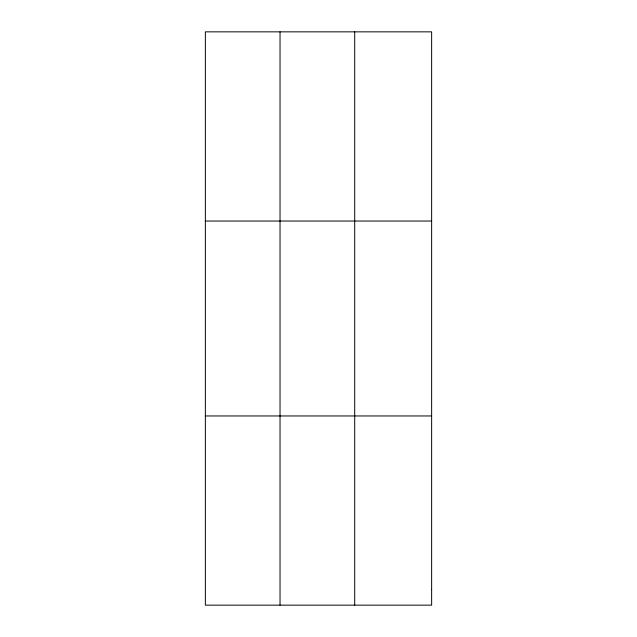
<?xml version="1.0" encoding="UTF-8"?>
<svg xmlns="http://www.w3.org/2000/svg" width="637" height="637" viewBox="0 0 637 637"><rect width="100%" height="100%" fill="white"/><g stroke="black" fill="none" stroke-linecap="round" stroke-linejoin="round"><path stroke-width="0.96" d="M280.033 31.85L280.033 605.15M354.705 31.85L354.705 605.15M205.361 221.039L431.639 221.039M205.361 415.961L431.639 415.961M431.639 589.384L431.639 605.15L205.361 605.15L205.361 31.85L431.639 31.85L431.639 589.384"/></g></svg>
